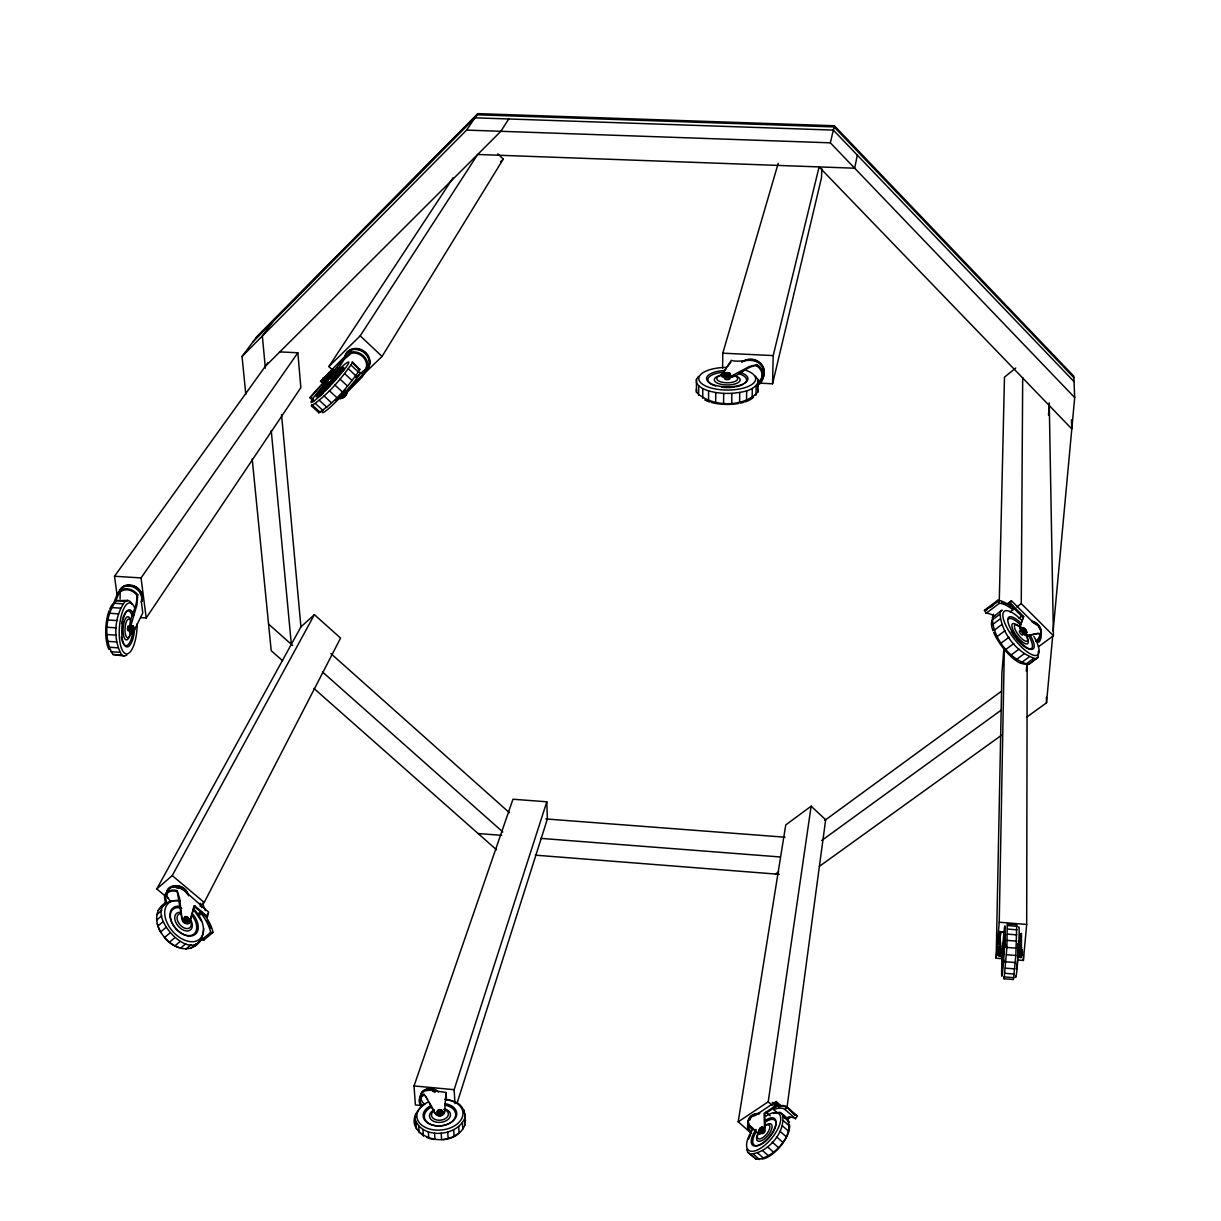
<?xml version="1.0" encoding="UTF-8"?>
<svg xmlns="http://www.w3.org/2000/svg" width="1221" height="1221" viewBox="0 0 1221 1221"><rect width="100%" height="100%" fill="white"/><g stroke="black" fill="none" stroke-linecap="round" stroke-linejoin="round"><path stroke-width="1.5" d="M1003.723 960.378L1003.769 962.636L1004.211 960.317M1000.625 949.022L1000.655 948M1004.349 932.478L1000.808 932.203C998.427 937.606 1003.494 951.8 998.961 955.921L997.13 954.349L998.412 953.83A12.057 9.57 4.1 0 0 1002.533 957.737M1017.917 960.011L1023.366 960.469L1026.693 924.434L1027.151 665.292M1005.097 932.02L999.663 931.577L999.419 950.365M1000.442 952.258L1000.32 953.662L1000.304 952.701M1023.366 960.469L1023.381 954.746M203.709 928.525C199.328 978.433 129.487 900.655 178.327 900.488M755.463 376.205L757.783 379.304L757.844 392.048C743.726 407.829 711.019 407.28 696.458 392.216L696.443 379.472L698.473 376.358M698.61 395.36L698.671 385.821L696.504 382.692L696.443 379.472M1019.566 949.663L1019.367 943.497M1038.415 646.779L1053.418 635.759L1021.26 603.601L1022.694 377.518M199.695 941.91C178.907 966.36 138.294 918.97 166.071 902.426M702.731 398.199L702.792 388.644L698.671 385.821M708.546 400.519L708.623 390.949L702.792 388.644M120.085 599.038L120.146 591.819A11.126 8.974 31.8 0 1 121.551 589.926M715.659 402.152L715.75 392.567L708.623 390.949M1021.336 954.318C1021.031 958.058 1021.977 946.336 1021.336 950.991M759.355 384.264A13.4 12.347 13.4 0 0 756.959 364.621L756.287 365.628C746.855 366.178 740.918 374.878 731.928 377.014A5.815 2.305 0.3 0 1 724.435 377.64A5.815 2.305 0.3 0 1 721.84 374.755L731.242 360.378C740.033 363.003 749.343 357.845 757.6 362.133A13.37 12.332 13.4 0 1 763.537 376.373M722.618 368.177L722.786 353.174L778.189 163.385M723.58 402.991L723.687 393.406L715.75 392.567M727.044 375.702L730.158 374.496A10.058 8.303 52.6 0 0 724.251 373.305L724.389 373.855M731.928 377.014L731.944 375.824L749.267 366.529L756.867 364.575M731.745 402.976L731.867 393.376C740.979 392.216 753.128 391.605 758.027 382.524M1010.057 611.95L1012.972 609.767L1013.018 606.806M739.575 402.091L739.728 392.506M746.535 400.412L746.687 390.842M752.136 398.061L752.304 388.507M1021.55 950.808L1021.534 949.724L1021.367 950.838M126.816 655.112L124.252 656.043L112.881 654.471C103.48 638.781 105.25 615.048 116.361 600.595L127.869 600.411L130.281 601.526L132.402 604.456M124.252 656.043L121.81 655.082C112.515 639.331 114.286 615.705 125.305 601.175L127.869 600.411M311.462 405.891C327.716 394.871 341.269 378.968 352.365 362.744L352.259 361.782L359.768 369.673C348.794 385.943 335.226 401.923 318.879 412.759L311.462 405.891L311.599 404.594M755.997 395.207L756.165 385.668M757.646 386.904L757.783 379.304M1003.418 958.821L996.168 958.226L999.236 922.221L1004.349 648.58M1020.405 950.182L1020.329 951.586M996.168 958.226L1001.922 672.969L1003.891 648.504M1003.891 978.754L1013.445 979.547L1015.841 955.494L1016.757 924.587L1007.218 923.976L1006.898 947.42L1004.135 978.769L1003.754 976.861M759.569 383.15L772.557 383.791L773.198 355.586L819.123 166.85M999.266 601.404L1004.486 377.136L1015.75 368.025M1000.396 952.685L1000.335 951.77M1000.61 949.45L1000.625 948.732M821.794 168.59L821.504 177.778L772.557 383.791M1020.359 951.357L1020.313 933.775L1019.367 944.169M1018.558 940.826L1017.658 957.661M999.144 952.121L999.114 953.632L999.266 952.502M1002.853 954.73C1002.059 980.219 1005.738 919.688 1003.113 949.969M1005.173 946.687L1005.265 939.758L1004.822 942.139M999.144 951.892L999.389 948.503L999.129 953.632L999.495 947.771L998.717 950.594M999.465 949.648L999.465 947.923M1017.734 950.976L1017.658 943.711M1020.298 952.166L1020.512 950.457M1021.672 950.548L1021.534 953.219M1005.341 947.328L1005.494 944.413M1002.594 953.647L1002.166 969.413L1004.562 932.798L1002.884 948.87M999.511 950.045L999.343 952.716M1000.594 951.495L1000.671 950.136M1020.451 951.77L1020.268 954.44M998.9 950.732L998.625 953.601L999.312 950.701M999.373 951.128L998.961 955.921M1003.296 950.823L1003.494 948.824L1003.235 953.387M1004.059 949.099L1004.257 946.214M1020.237 953.57L1020.268 952.762M1021.428 954.532L1021.443 933.332M131.334 627.563L131.899 630.952A9.081 6.548 -17.7 0 0 133.471 626.465L132.295 625.717L131.395 627.304M1000.426 952.609L1000.487 951.724M425.549 1096.168L435.302 1113.735A4.731 3.144 -5.5 0 0 440.628 1115.612A4.731 3.144 -5.5 0 0 444.52 1112.163L446.031 1092.459L430.28 1090.2L425.045 1090.826A10.852 8.12 18 0 0 420.757 1099.785M1017.444 960.637L1016.544 969.306M1020.222 953.357C1018.512 958.348 1022.313 959.05 1021.397 953.662M999.663 931.577L998.778 941.818L997.313 945.588L998.122 949.556M1000.503 935.652L1000.808 932.203M1026.281 671.168L1026.769 665.476M1048.473 415.079L1049.297 405.586M1026.602 717.185L1046.504 702.853L1052.777 634.844M1053.128 631.059L1074.694 397.588L1073.808 376.175L834.386 125.748L477.808 113.629L256.7 336.843L242.048 356.471L245.803 394.429M1004.685 940.857L1005.478 934.111M1020.1 954.608L1020.176 953.876M131.227 628.296L131.532 631.135A2.9 0.992 -86.1 0 0 132.768 630.708L132.967 630.112A2.9 0.992 -86.1 0 0 133.028 626.617L132.143 625.824M425.366 1103.555C389.041 1131.058 451.068 1156.913 465.003 1124.907C466.239 1115.216 464.148 1103.723 452.884 1101.281M465.003 1124.907L465.14 1114.071M786.965 1107.829L825.655 819.764L811.141 806.196L785.744 824.923L738.201 1121.824L751.602 1133.561M415.369 1124.663L415.781 1121.717M777.533 1112.957L773.687 1109.568L774.19 1106.043M738.201 1121.824L768.207 1101.815L811.141 806.196M751.922 1128.357L751.815 1129.059A10.058 7.631 10.8 0 1 749.312 1125.38M131.242 628.128L132.097 625.839M857.31 155.143L854.685 168.208L477.67 154.472M1036.247 658.821C1017.108 653.907 999.862 631.379 1000.045 611.629L1002.105 610.149L992.475 617.322C992.139 637.057 1009.431 659.661 1028.586 664.438L1038.201 657.203L1038.399 651.068M130.311 627.075L130.235 630.585M1020.039 955.341L1020.13 954.303L1020.008 955.341M1074.694 397.588L830.341 142.826L834.386 125.748M131.685 633.104A5.235 1.801 -86.1 0 1 129.563 632.203A5.235 1.801 -86.1 0 1 129.685 625.885C130.418 615.201 137.836 606.059 136.828 595.192A11.142 8.99 31.7 0 0 127.076 589.774A11.142 8.99 31.7 0 0 118.605 594.017L115.079 602.67M118.681 593.192L119.505 590.705A12.302 9.921 31.8 0 1 128.861 586.019A12.302 9.921 31.8 0 1 139.621 591.987L141.865 597.405L141.331 601.648L142.796 612.957L133.226 632.371A5.235 1.801 -86.1 0 1 130.83 632.737A5.235 1.801 -86.1 0 1 130.8 625.961L137.042 604.471L137.729 594.734A12.332 9.936 31.7 0 0 126.938 588.751A12.332 9.936 31.7 0 0 117.567 593.437L113.706 602.96M746.642 1149.358L747.832 1152.349L756.165 1159.233C775.274 1159.462 803.677 1125.258 779.837 1112.392L773.595 1113.048M747.832 1152.349L750.213 1154.043C767.902 1153.158 786.492 1131.592 782.31 1113.979M206.822 917.047L207.478 916.498L194.582 905.707L193.941 906.257L206.822 917.047L207.768 913.384M207.478 916.498L208.623 912.102L183.898 890.292L178.724 887.514A11.31 8.639 25.2 0 0 166.346 892.902M193.941 906.257L189.759 921.87L194.582 905.707M1038.888 642.277A13.065 11.218 0 0 0 1040.948 633.882L1037.087 633.623L1026.632 635.805A5.617 1.816 52.5 0 1 1021.992 632.341A5.617 1.816 52.5 0 1 1019.84 626.953L1023.656 616.498L1010.561 603.418L1011.4 600.717L1033.592 622.893L1038.003 625.656L1040.933 630.891A13.034 11.203 0 0 1 1041.116 633.806M1019.84 626.953L1023.656 616.498M327.991 378.144L328.937 376.785L327.747 377.686M189.499 922.725A4.869 3.129 49.1 0 1 185.333 923.259A4.869 3.129 49.1 0 1 181.898 918.467L177.06 890.643A11.325 8.639 25.2 0 0 166.911 892.154A11.325 8.639 25.2 0 0 165.278 900.762L165.369 903.861M1022.71 617.2L1009.614 604.12L1010.316 601.877L1007.417 604.059M457.02 1103.311L547.374 819.047L546.81 801.785L512.957 799.236L414.026 1085.942L415.384 1104.974L422.649 1105.661M454.975 1103.54L454.136 1089.681L546.81 801.785M117.552 593.513L118.605 594.017M993.573 614.117L992.688 616.834L993.635 616.132M421.26 1097.679L420.024 1098.274M131.41 630.921L131.441 630.875A2.976 1.023 -86.1 0 0 132.86 630.647A2.976 1.023 -86.1 0 0 132.997 626.434L132.204 628.678L132.021 626.785A9.234 5.403 18.6 0 1 133.348 630.631L132.86 630.601M340.751 398.885L362.347 376.785L367.628 367.704A13.217 11.584 34 0 0 363.492 355.83A13.217 11.584 34 0 0 350.976 352.091C343.956 355.738 302.198 412.591 333.104 368.971L334.02 369.826L321.459 382.097L320.543 381.242L344.612 356.7L347.069 352.548L352.533 349.679A13.187 11.569 34 0 1 365.018 353.418A13.187 11.569 34 0 1 369.139 365.277L366.239 370.528M748.61 1139.056L750.457 1135.042M1026.312 632.982L1025.487 629.456A3.159 1.023 52.5 0 1 1026.739 632.676L1023.595 631.181A3.159 1.023 52.5 0 1 1022.359 627.96M350.885 352.121L351.373 353.235A11.951 10.47 34 0 1 362.698 356.608A11.951 10.47 34 0 1 366.422 367.353L361.63 375.595L339.606 398.702M414.911 1118.253C420.573 1139.544 456.669 1137.163 464.636 1118.482M199.985 906.028L204.228 902.441L340.567 638.079L314.392 614.667L300.931 626.877L156.776 888.949L165.491 896.214M170.619 902.014L167.933 897.481M156.776 888.949L172.222 875.594L314.392 614.667M751.388 1131.898A10.073 7.631 10.8 0 1 748.961 1124.236L747.939 1123.93A11.157 8.44 10.8 0 0 750.625 1132.401M360.18 377.594L382.066 356.44L503.25 159.127L497.878 153.831M355.57 377.564L363.08 371.276M362.774 371.764L365.323 369.658M328.892 376.953L324.557 381.44L325.564 380.006M508.745 118.986L500.885 131.303L265.216 366.453M1019.23 955.616L1018.268 955.066L1021.26 956.333L1021.015 957.737M332.921 370.36L328.846 366.559L360.21 335.851L477.579 154.609M330.021 382.112C336.599 375.213 322.817 390.216 330.662 381.105M328.846 366.559L453.052 177.869M140.568 617.597L146.199 617.979L300.854 387.606L297.848 352.777L279.472 351.877M242.048 356.471L466.605 130.098L477.808 113.629M343.07 397.237L342.506 398.153L343.238 397.71A9.722 7.143 48.9 0 0 346.169 393.956C346.733 393.055 338.278 401.831 344.871 395.314M146.199 617.979L141.041 577.93L297.848 352.777M339.835 398.031L345.451 390.11M342.048 395.802L342.78 395.589M785.149 1118.177A34.051 14.881 -50.4 0 1 795.497 1118.711L797.344 1116.116L787.026 1107.004A33.715 14.545 -50.3 0 0 775.533 1106.989M773.687 1109.568A34.112 14.713 -50.3 0 1 785.179 1109.599L787.026 1107.004M721.84 374.755L725.854 369.108M727.869 366.285L730.891 362.042M117.231 596.245L114.53 576.251L268.01 362.545M325.458 380.143L324.649 381.395L327.411 378.815M321.459 382.097L323.657 379.075M273.046 321.581L262.347 336.004L265.369 368.162M365.018 370.146L366.682 367.979M342.842 397.344L346.886 393.513L345.574 394.52M194.429 946.306L202.396 938.43M342.353 395.406L341.3 396.871L342.399 395.94M325.259 380.983L325.168 379.639M326.083 379.41L328.22 377.243L325.686 379.044M437.667 1110.774L437.698 1112.942L440.201 1113.476A2.625 1.74 -5.5 0 0 442.353 1111.369L442.46 1111.003A8.196 6.212 -14.4 0 0 437.133 1111.766L437.164 1112.117M327.533 377.854L328.541 376.419L327.823 376.877A9.737 7.143 48.7 0 0 324.862 380.616L324.145 381.074L324.725 380.174A9.89 6.502 38.3 0 1 327.976 377.32L328.373 377.686M323.702 381.868L324.633 382.738L323.87 384.096L339.469 366.895L344.185 359.279L351.373 353.235M344.093 394.2L345.116 392.826L344.444 393.208M328.373 379.563L329.838 377.747L329.121 378.159M730.158 375.015L729.181 373.412M343.666 394.673L345.543 392.277L343.62 394.001M328.541 379.456L327.442 380.647M343.101 394.444L344.2 393.315M326.45 379.059L324.862 380.616M255.693 338.202L477.029 114.774L834.111 126.923L1073.87 377.655M252.961 341.849L474.954 117.827L833.348 130.098L1074.037 381.639M437.82 1110.667L437.545 1112.804L440.552 1113.369M500.595 161.767L503.25 159.127M320.543 381.242L333.104 368.971M342.674 360.516L345.207 358.043M1025.167 629.853L1025.503 629.471A3.205 1.038 52.5 0 0 1022.786 627.625C1029.593 639.377 1025.319 627.533 1024.343 630.463M344.749 394.536L345.757 393.589M345.146 394.902L346.154 393.956M326.343 381.593L325.58 382.249L327.06 380.952M328.067 377.396L328.907 376.785M158.058 910.301L163.263 905.829M156.578 914.85L161.798 910.362M156.532 920.207L161.767 915.735M157.936 926.037L163.187 921.565M160.714 931.913L165.964 927.441M181.898 918.467L179.624 898.32L177.137 890.674M164.652 937.438L169.917 932.966M198.382 913.613L200.977 911.415M197.695 914.956L201.587 911.66M198.657 915.918L201.251 913.72A34.157 22.039 49.2 0 1 210.638 932.356L213.019 932.417A33.745 21.749 49.3 0 0 203.648 913.812M169.49 942.2L174.756 937.759M174.878 945.909L180.143 941.467M180.449 948.259L185.714 943.833M185.79 949.129L191.071 944.718M190.568 948.458L195.833 944.047M210.638 932.356L201.48 940.017L203.876 940.063L213.019 932.417M1028.586 664.438L1038.201 657.203M725.747 375.549L725.701 375.564A3.266 1.297 0.3 0 1 723.885 374.298A3.266 1.297 0.3 0 1 726.144 373.168M727.197 374.42L728.693 372.756A9.966 4.075 -78 0 0 725.717 375.061L728.845 375.549M994.627 616.117A39.362 13.004 52.6 0 0 986.141 613.293L984.431 610.286L997.618 600.335A39.041 12.637 52.5 0 1 1011.263 606.776L1011.064 606.929M989.956 607.631L992.765 605.509M986.141 613.293L999.343 603.342A39.499 12.805 52.5 0 1 1012.972 609.767M1006.943 604.074L1011.4 600.717M1009.614 604.12L1010.561 603.418M991.681 620.375L999.282 614.667M992.261 624.801L999.877 619.093M1016.772 606.959L1021.26 603.601M994.153 630.295L1001.785 624.572M1019.031 618.177L1021.931 616.01M997.252 636.477L1004.914 630.769M1001.342 642.933L1009.019 637.225M1006.15 649.206L1013.827 643.513M1026.632 635.805L1038.048 633.317L1040.918 633.806M1011.309 654.838L1019.001 649.16M1016.483 659.447L1024.175 653.784M1021.305 662.713L1028.998 657.066M1025.426 664.407L1033.103 658.775M824.847 820.359L1001.403 691.284M775.549 874.038L778.632 871.809M821.626 840.567L1001.312 710.057M819.383 866.361L1001.892 734.966M992.475 617.322L994.55 615.827M780.311 1105.219L776.129 1101.525L755.387 1115.353L751.419 1116.864L748.473 1120.405A11.126 8.44 10.8 0 0 748.397 1124.8M773.839 1104.822L776.892 1102.792L781.043 1106.455M760.836 1132.34L761.98 1131.638A4.853 2.091 -50.2 0 0 764.468 1126.525L764.041 1113.354L776.297 1105.203L776.129 1101.525M748.687 1124.602L758.5 1133.836A4.853 2.091 -50.3 0 0 762.637 1132.34A4.853 2.091 -50.3 0 0 765.201 1127.181L764.773 1113.995L777.029 1105.86L776.892 1102.792M786.446 1118.894L789.514 1116.864L790.246 1117.52L787.179 1119.535M313.705 401.251L309.859 397.71L310.821 397.146A39.606 3.678 -47 0 1 323.153 383.348M160.867 906.898L164.804 904.853M438.354 1110.347C440.552 1108.256 440.155 1116.406 439.819 1111.736L442.475 1111.354A2.625 1.74 -5.5 0 0 439.392 1110.026L438.171 1110.423M729.746 375.259L730.463 374.267L729.395 373.458M136.828 595.192L137.775 594.81M361.935 372.939L363.751 372.298M358.104 369.2L359.63 368.681M729.09 376.679L725.32 376.648M778.601 1106.806L780.814 1106.318M427.564 1099.297L423.901 1094.23A10.867 8.135 18 0 0 420.802 1105.31M165.308 900.823L166.239 900.625A10.241 7.814 25.2 0 1 167.72 892.841A10.241 7.814 25.2 0 1 176.892 891.467M723.687 393.406L731.867 393.376M466.605 130.098L830.341 142.826M1026.159 633.058L1023.335 630.814A3.129 1.007 52.5 0 1 1022.389 628.143L1022.603 627.991A3.129 1.007 52.5 0 1 1023.351 628.189M782.875 1106.15L787.072 1107.188M722.786 353.174L773.198 355.586M114.53 576.251L141.041 577.93M116.361 600.595L126.725 601.297M113.828 603.235L122.787 603.815M111.493 607.554L120.467 608.134M109.539 613.263L118.529 613.858M108.104 619.993L117.109 620.589M129.685 625.885L130.8 625.961M107.295 627.258L116.3 627.869M132.112 632.295L133.226 632.371M107.158 634.554L116.163 635.164M107.723 641.361L116.712 641.971M108.913 647.206L117.903 647.802M110.684 651.678L119.643 652.289M112.881 654.471L121.81 655.082M545.787 818.94L785.027 837.209M478.098 833.531L501.663 835.347M540.796 838.384L780.158 856.959M535.317 855.158L779.288 874.328M999.236 922.221L1026.693 924.434M1007.615 925.564L1016.925 926.327M1007.63 929.074L1016.971 929.837M1007.508 934.126L1016.864 934.889M1007.249 940.384L1016.635 941.147M999.663 945.954L1000.823 946.061M1020.558 947.664L1021.718 947.771M1006.898 947.42L1016.284 948.183M1021.29 951.693L1021.794 951.724A8.944 2.488 5.4 0 1 1021.931 953.387L1021.153 955.341M999.343 951.541L998.854 951.495A8.929 2.488 5.4 0 1 998.763 949.831L999.343 951.51M1006.455 954.715L1015.841 955.494M1005.951 961.782L1015.338 962.56M1005.432 968.131L1014.819 968.909M1004.944 973.29L1014.3 974.068M1004.501 976.907L1013.842 977.7M414.026 1085.942L454.136 1089.681M726.892 375.702L725.335 375.458A3.236 1.282 0.3 0 1 724.251 373.947L724.664 373.657A3.236 1.282 0.3 0 1 725.961 373.26M987.163 609.737L986.232 609.615L998.366 601.297M446.947 1099.877L451.541 1100.732M793.467 1114.056L795.833 1114.926M772.267 1102.38L774.77 1103.112M366.422 367.353L367.597 367.796M438.598 1114.178L437.606 1113.613M186.782 921.367C184.157 921.138 183.181 915.674 186.615 917.002A2.701 1.74 49.1 0 1 188.69 920.161L189.072 919.962A8.547 5.403 0.2 0 0 184.569 917.826L184.34 918.665M186.767 917.124C184.646 915.689 182.952 919.199 186.538 919.138M1001.479 602.243L1002.609 602.747M1003.784 603.327L1005.005 604.013M1019.535 955.448L1019.856 957.63M788.201 1119.169L779.837 1112.392M168.254 889.651L169.063 890.338M172.222 875.594L204.228 902.441M998.824 954.334L1000.121 956.012M753.616 1154.333L759.584 1159.523M750.213 1154.043L756.165 1159.233M767.475 1146.84L773.458 1152.059M762.56 1150.594L768.543 1155.814M757.829 1153.158L763.812 1158.363M776.495 1136.797L782.463 1142.032M761.751 1127.517A2.701 1.16 -50.2 0 1 762.789 1127.578L762.927 1127.883A2.701 1.16 -50.2 0 1 761.736 1130.509L759.981 1131.73L758.775 1131.104A8.333 7.479 -19 0 1 762.667 1127.395L759.111 1131.379L761.477 1130.799A2.732 1.175 -50.2 0 0 763.033 1128.067A2.732 1.175 -50.2 0 0 761.645 1127.517M772.237 1142.123L778.204 1147.358M782.402 1125.808L788.339 1131.043M766.055 1112.148L770.192 1115.796M779.96 1131.226L785.912 1136.461M282.616 660.744L271.199 650.656L252.198 458.974M314.011 688.491L496.535 849.816M786.355 1106.821L795.1 1114.559M789.315 1109.843L794.306 1114.254M785.179 1109.599L795.497 1118.711M768.207 1101.815L772.252 1105.387M783.607 1116.879L789.514 1122.099M783.638 1120.909L789.56 1126.144M268.574 624.099L292.704 645.527M322.527 671.977L502.838 831.989M330.906 653.601L509.416 812.698M1023.839 633.134L1022.389 631.516A3.129 1.007 52.5 0 1 1021.626 630.219M310.821 397.146L313.385 399.526M315.537 403.602L322.985 410.5M312.835 405.494L320.284 412.377M329.334 390.659L336.813 397.619M324.069 395.925L331.547 402.869M319.353 400.335L326.831 407.265M329.105 376.312L331.654 378.678M329.151 377.182L330.082 378.037M345.818 392.704L346.733 393.559M345.94 394.062L346.337 394.429A9.875 6.502 38.1 0 1 343.818 396.978M334.768 384.92L342.262 391.88M323.199 377.61L325.854 380.082M348.458 368.864L355.891 375.824M344.688 373.626L352.136 380.586M337.5 368.025L340.079 370.451M340.018 379.105L347.481 386.065M352.365 362.744L359.768 369.673M351.083 365.155L358.501 372.1M360.21 335.851L382.066 356.44M758.5 1133.836L747.969 1123.885M193.223 909.233L201.557 921.336M1011.293 604.746L1013.491 606.944M819.108 166.911L1071.809 428.922L1071.458 419.871M423.962 1094.214L424.45 1094.978A9.829 7.341 18 0 0 421.657 1104.99M435.302 1113.735L429.197 1102.304M207.204 920.313L208.928 923.427M997.618 600.335L999.343 603.342M184.63 919.413L186.477 921.275A2.701 1.74 49.1 0 0 188.69 920.161M209.691 925.014L210.989 928.204M202.564 903.296L205.265 910.652M200.168 903.204L201.801 907.615M464.713 1117.642L465.506 1120.481M442.261 1111.079L442.384 1111.522A2.656 1.77 -5.5 0 1 438.232 1112.88A2.656 1.77 -5.5 0 1 438.812 1109.813A2.656 1.77 -5.5 0 1 442.46 1111.476M128.022 626.358L128.556 630.402M271.245 430.57L291.346 644.306M281.532 414.499L300.931 626.877M757.6 388.797L757.844 392.048M418.742 1126.418L419.2 1132.844M415.537 1113.842L415.766 1117.047M415.995 1122.542L416.453 1128.967M428.357 1131.867L428.8 1138.293M422.954 1129.593L423.397 1136.018M434.569 1133.057L435.012 1139.498M444.52 1112.163L444.475 1111.354A4.731 3.144 -5.5 0 1 440.583 1114.819A4.731 3.144 -5.5 0 1 435.256 1112.942M441.178 1133.088L441.59 1139.529M446.031 1092.459L446.504 1100.029M447.695 1131.959L448.107 1138.384M453.678 1129.746L454.075 1136.171M462.438 1122.755L462.82 1129.181M458.714 1126.601L459.096 1133.027M463.934 1109.828L464.133 1113.033M696.397 388.965L696.458 392.216M1049.236 402.823L1053.418 635.759M166.239 900.625L166.3 903.448M1046.428 697.16L1046.504 702.853M318.879 411.645L318.879 412.759M130.265 629.136A2.32 0.794 -86.1 0 1 130.281 628.54M128.754 630.036A2.32 0.809 -86.1 0 1 127.61 629.99A2.32 0.809 -86.1 0 1 127.823 626.709A2.32 0.809 -86.1 0 1 128.968 626.755M108.99 649.511A25.534 8.959 -86.1 0 1 109.081 610.698M109.722 609.081A25.534 8.959 -86.1 0 1 114.209 602.716M122.497 619.352A17.43 6.013 -86.1 0 1 132.204 616.223M133.028 630.021A17.43 6.013 -86.1 0 1 127.35 645.314A17.43 6.013 -86.1 0 1 121.367 636.858M121.612 623.549A17.43 6.013 -86.1 0 1 122.161 620.695M130.265 634.203A11.615 4.014 -86.1 0 1 124.496 638.262A11.615 4.014 -86.1 0 1 124.069 622.359A11.615 4.014 -86.1 0 1 129.823 618.36M134.646 628.617A18.59 6.41 -86.1 0 1 125.412 646.214A18.59 6.41 -86.1 0 1 123.306 618.833A18.59 6.41 -86.1 0 1 133.638 615.506M130.784 633.119A9.386 3.236 -86.1 0 1 125.931 635.958A9.386 3.236 -86.1 0 1 126.19 622.222A9.386 3.236 -86.1 0 1 131.013 621.825M137.164 623.763A25.565 8.822 -86.1 0 1 125.626 653.708A25.565 8.822 -86.1 0 1 120.742 617.994A25.565 8.822 -86.1 0 1 135.18 609.187M133.196 585.851A10.47 8.471 31.8 0 1 141.682 595.085M119.46 592.093A12.286 9.921 31.8 0 1 134.173 586.019A12.286 9.921 31.8 0 1 141.758 601.51M119.887 590.155A12.286 9.936 31.8 0 1 135.226 587.27A12.286 9.936 31.8 0 1 141.377 602.06M761.141 1127.822A2.732 1.175 -50.2 0 0 760.637 1128.265L759.096 1131.394L760.759 1128.173A2.701 1.16 -50.2 0 1 761.263 1127.777M758.775 1131.119A2.732 1.175 -50.2 0 1 760.256 1128.036A2.732 1.175 -50.2 0 1 762.606 1127.426M762.667 1127.395A2.732 1.175 -50.2 0 1 761.187 1130.478A2.732 1.175 -50.2 0 1 758.836 1131.089M763.659 1128.54A2.701 1.16 -50.3 0 1 762.469 1131.15L761.98 1131.638A4.853 2.091 -50.2 0 1 757.768 1133.18M762.972 1130.066A2.152 0.931 -50.3 0 1 762.682 1130.524M761.935 1131.363A2.152 0.931 -50.3 0 1 761.141 1131.882M763.797 1130.417A2.152 0.931 -50.3 0 1 765.109 1130.967A2.152 0.931 -50.3 0 1 763.125 1133.454A2.152 0.931 -50.3 0 1 762.163 1132.462M794.291 1114.773A33.669 14.713 -50.3 0 1 797.344 1116.116M765.888 1121.763A16.178 6.975 -50.3 0 1 775.243 1127.609A16.178 6.975 -50.3 0 1 757.783 1145.619A16.178 6.975 -50.3 0 1 756.547 1131.394M765.369 1125.335A10.791 4.64 -50.3 0 1 771.748 1128.769A10.791 4.64 -50.3 0 1 760.729 1141.025A10.791 4.64 -50.3 0 1 758.21 1133.302M765.246 1120.405A17.262 7.433 -50.3 0 1 775.091 1127.014A17.262 7.433 -50.3 0 1 756.028 1145.939A17.262 7.433 -50.3 0 1 756.12 1129.471M764.438 1126.037A8.715 3.755 -50.3 0 1 769.566 1128.83A8.715 3.755 -50.3 0 1 760.668 1138.735A8.715 3.755 -50.3 0 1 758.638 1132.493M765.872 1116.162A23.733 10.211 -50.3 0 1 779.425 1125.213A23.733 10.211 -50.3 0 1 753.189 1151.235A23.733 10.211 -50.3 0 1 753.342 1128.586M789.438 1124.755A23.687 10.317 -50.3 0 1 789.483 1128.463M789.239 1129.883A23.687 10.317 -50.3 0 1 762.026 1159.05M750.106 1119.886A9.478 7.189 10.8 0 1 759.676 1113.521M748.61 1123.381A11.126 8.44 10.8 0 1 759.508 1113.674M748.504 1124.083A11.126 8.44 10.8 0 1 756.532 1114.407M190.415 921.321A4.869 3.129 49.1 0 1 186.508 922.969A4.869 3.129 49.1 0 1 182.555 917.917M187.179 921.947A2.701 1.74 49.1 0 1 186.126 921.916M167.598 898.107A10.226 7.814 25.2 0 1 167.75 891.925M176.419 887.911A9.371 7.158 25.2 0 1 178.785 888.354M187.454 919.718A2.167 1.389 49.1 0 1 187.576 920.207M185.821 922.42A2.167 1.389 49.1 0 1 183.532 922.343A2.167 1.389 49.1 0 1 182.57 919.703M203.495 938.491A33.654 21.841 49.2 0 1 203.876 940.063M191.514 914.972A16.209 10.44 49.1 0 1 191.544 935.301A16.209 10.44 49.1 0 1 171.276 921.229A16.209 10.44 49.1 0 1 181.792 908.226M190.491 919.459A10.806 6.96 49.1 0 1 188.263 930.89A10.806 6.96 49.1 0 1 175.702 922.176A10.806 6.96 49.1 0 1 180.159 912.285M192.689 913.98A17.292 11.126 49.1 0 1 193.666 935.317A17.292 11.126 49.1 0 1 172.237 923.244A17.292 11.126 49.1 0 1 178.785 906.15M189.804 919.291A8.73 5.617 49.1 0 1 188.019 928.525A8.73 5.617 49.1 0 1 177.854 921.489A8.73 5.617 49.1 0 1 181.441 913.491M193.757 909.096A23.779 15.308 49.1 0 1 197.588 940.506A23.779 15.308 49.1 0 1 166.987 922.557A23.779 15.308 49.1 0 1 179.975 901.022M178.892 947.557A23.718 15.354 49.1 0 1 164.438 937.636M160.821 932.585A23.718 15.354 49.1 0 1 157.28 923.61M177.411 885.805A9.631 7.357 25.3 0 1 187.622 894.367M167.018 891.651A11.294 8.639 25.3 0 1 177.991 885.912A11.294 8.639 25.3 0 1 188.553 895.771M166.682 892.261A11.294 8.639 25.3 0 1 176.236 886.339A11.294 8.639 25.3 0 1 187.546 894.001M441.743 1113.628A2.625 1.755 -5.5 0 1 440.598 1114.178M424.206 1103.967A9.814 7.341 18 0 1 422.054 1094.703M432.906 1091.391A9.005 6.731 18 0 1 435.073 1092.291M444.673 1105.127A15.751 10.501 -5.5 0 1 453.495 1120.084A15.751 10.501 -5.5 0 1 429.029 1123.549A15.751 10.501 -5.5 0 1 431.578 1106.989M444.81 1108.897A10.501 6.99 -5.5 0 1 448.305 1119.214A10.501 6.99 -5.5 0 1 432.265 1120.542A10.501 6.99 -5.5 0 1 434.371 1109.767M444.932 1103.647A16.819 11.187 -5.5 0 1 454.349 1119.611A16.819 11.187 -5.5 0 1 428.235 1123.289A16.819 11.187 -5.5 0 1 430.967 1105.631M443.818 1109.324A8.486 5.647 -5.5 0 1 447.069 1117.23A8.486 5.647 -5.5 0 1 434.768 1119.336A8.486 5.647 -5.5 0 1 433.699 1111.064M444.871 1099.358A23.123 15.385 -5.5 0 1 460.378 1120.725A23.123 15.385 -5.5 0 1 424.313 1126.876A23.123 15.385 -5.5 0 1 427.625 1102.304M441.941 1114.025A2.106 1.404 -5.5 0 1 438.171 1115.414M457.631 1133.76A23.062 15.43 -5.6 0 1 453.037 1136.629M451.739 1137.224A23.062 15.43 -5.6 0 1 448.977 1138.247M447.558 1138.674A23.062 15.43 -5.6 0 1 443.116 1139.544M434.111 1139.498A23.062 15.43 -5.6 0 1 426.48 1137.3M423.534 1135.606A23.062 15.43 -5.6 0 1 421.092 1133.576M423.687 1091.543A9.234 6.929 18.1 0 1 437.805 1091.391M420.711 1096.214A10.836 8.12 18.1 0 1 426.724 1089.086A10.836 8.12 18.1 0 1 438.4 1091.986M420.482 1096.901A10.836 8.12 18.1 0 1 425.29 1090.139A10.836 8.12 18.1 0 1 435.897 1091.131M731.944 375.824A5.815 2.305 0.3 0 1 724.45 376.45A5.815 2.305 0.3 0 1 721.84 373.565M762.652 373.641A12.088 11.142 13.4 0 1 758.974 381.364M756.287 365.628A12.118 11.157 13.4 0 1 758.455 383.379M743.94 369.658A28.419 11.31 0.3 0 1 744.077 387.927A28.419 11.31 0.3 0 1 700.305 382.234A28.419 11.31 0.3 0 1 726.678 367.414M753.525 397.191A28.327 11.432 0.3 0 1 744.856 401.968M743.375 402.411A28.327 11.432 0.3 0 1 740.17 403.189M738.491 403.51A28.327 11.432 0.3 0 1 711.614 402.503M710.088 402.06A28.327 11.432 0.3 0 1 704.761 399.939M734.828 375.717A12.912 5.143 0.3 0 1 736.126 383.592A12.912 5.143 0.3 0 1 716.437 382.616A12.912 5.143 0.3 0 1 722.054 375.076M729.227 377.976A2.579 1.023 0.3 0 1 728.83 379.426A2.579 1.023 0.3 0 1 725.198 379.243A2.579 1.023 0.3 0 1 725.595 377.793M733.409 375.32A10.44 4.151 0.3 0 1 735.073 381.425A10.44 4.151 0.3 0 1 719.657 381.456A10.44 4.151 0.3 0 1 720.741 375.351M739.407 372.084A20.665 8.226 0.3 0 1 740.155 385.149A20.665 8.226 0.3 0 1 708.287 381.883A20.665 8.226 0.3 0 1 724.145 370.528M738.629 373.672A19.368 7.723 0.3 0 1 745.283 382.722M742.856 384.478A19.368 7.723 0.3 0 1 736.522 386.675M734.996 386.965A19.368 7.723 0.3 0 1 721.687 387.225M715.628 385.989A19.368 7.723 0.3 0 1 708.226 378.22A19.368 7.723 0.3 0 1 722.679 372.329M754.395 360.47A11.386 10.501 13.3 0 1 757.112 361.66M741.727 362.332A13.355 12.317 13.3 0 1 759.279 362.103A13.355 12.317 13.3 0 1 762.408 378.281M744.383 360.989A13.37 12.317 13.3 0 1 760.454 363.721A13.37 12.317 13.3 0 1 762.286 378.785M309.859 397.71A39.118 3.632 -47 0 1 325.076 380.845M329.884 378.556A27.564 2.564 -47 0 1 346.856 366.102A27.564 2.564 -47 0 1 314.652 400.519A27.564 2.564 -47 0 1 327.442 381.15M359.768 372.237A27.518 2.732 -47 0 1 341.407 396.153A27.518 2.732 -47 0 1 322.42 411.614M343.116 393.223A20.024 1.984 -47 0 1 336.004 400.519M330.876 379.838A10.134 0.946 -47 0 1 336.202 376.221A10.134 0.946 -47 0 1 324.954 388.4A10.134 0.946 -47 0 1 327.335 383.669M337.698 374.801A12.531 1.175 -47 0 1 337.82 376.755M336.248 378.739A12.531 1.175 -47 0 1 332.143 383.409M329.884 385.79A12.531 1.175 -47 0 1 323.016 390.689M331.99 380.174A12.531 1.175 -47 0 1 336.096 376.175M331.7 377.655A20.055 1.862 -47 0 1 341.682 371.291A20.055 1.862 -47 0 1 318.513 395.741A20.055 1.862 -47 0 1 328.144 381.41M343.742 369.795A18.788 1.755 -47 0 1 342.918 371.321M323.153 393.238A18.788 1.755 -47 0 1 319.063 396.489M318.193 396.092A18.788 1.755 -47 0 1 328.083 383.501M332.509 378.785A18.788 1.755 -47 0 1 343.696 369.185M357.158 349.282A11.233 9.86 34.1 0 1 359.981 349.771M362.668 350.931A11.233 9.86 34.1 0 1 366.895 354.914M345.864 353.998A13.172 11.569 34 0 1 364.301 351.343A13.172 11.569 34 0 1 366.849 369.551M344.52 357.326A13.187 11.569 34 0 1 362.561 350.87A13.187 11.569 34 0 1 366.544 370.039M1003.174 957.005A10.897 8.654 4.1 0 1 999.48 953.525M1003.219 954.257A10.882 8.654 4 0 1 1001.098 952.716M1019.108 945.313A9.982 7.937 4 0 1 1019.26 947.389M1019.108 944.627A9.982 7.937 4 0 1 1019.26 946.702M1002.7 948.03A25.412 0.87 -86.5 0 1 1005.142 929.654A25.412 0.87 -86.5 0 1 1002.533 972.435A25.412 0.87 -86.5 0 1 1002.304 954.593M1018.665 927.182A25.427 1.023 -86.5 0 1 1018.116 955.402A25.427 1.023 -86.5 0 1 1015.49 975.701M997.526 946.718A12.027 9.554 4 0 1 999.343 939.59M997.511 947.404A12.027 9.554 4 0 1 999.327 940.277M1027.594 635.088A5.617 1.816 52.5 0 1 1022.939 631.639A5.617 1.816 52.5 0 1 1020.802 626.251M1024.923 629.593A3.129 1.007 52.5 0 0 1023.854 628.54A3.205 1.038 52.5 0 1 1024.541 629.136M1022.359 627.96A3.205 1.038 52.5 0 1 1023.457 628.205M1039.865 634.325A11.783 10.119 0 0 1 1035.79 641.239M1039.712 634.081A11.813 10.134 0 0 1 1037.85 641.681M1021.428 629.639A3.129 1.007 52.5 0 1 1021.367 629.181M1023.839 632.829A2.503 0.809 52.5 0 1 1022.984 631.99M1022.588 631.471A2.503 0.809 52.5 0 1 1021.992 630.418M984.431 610.286A38.904 12.851 52.5 0 1 986.247 610.424M1033.821 636.309A27.473 8.883 52.5 0 1 1030.005 653.693A27.473 8.883 52.5 0 1 1003.433 619.093A27.473 8.883 52.5 0 1 1021.138 619.795M1025.258 663.797A27.396 9.005 52.6 0 1 1022.359 663.781M1021.183 663.43A27.396 9.005 52.6 0 1 993.711 632.539M992.994 630.769A27.396 9.005 52.6 0 1 992.169 620.634M1027.227 637.774A12.485 4.045 52.5 0 1 1023.519 642.704A12.485 4.045 52.5 0 1 1012.301 628.098A12.485 4.045 52.5 0 1 1018.009 625.763M1022.633 634.279A2.503 0.809 52.5 0 1 1021.595 634.706A2.503 0.809 52.5 0 1 1019.535 632.035A2.503 0.809 52.5 0 1 1020.222 631.135M1025.777 634.248A10.089 3.266 52.5 0 1 1024.846 640.857A10.089 3.266 52.5 0 1 1014.987 629.09A10.089 3.266 52.5 0 1 1019.367 626.602M1030.356 635.408A19.979 6.456 52.5 0 1 1027.563 648.03A19.979 6.456 52.5 0 1 1008.241 622.878A19.979 6.456 52.5 0 1 1021.107 623.366M1028.83 635.958A18.727 6.059 52.5 0 1 1030.738 648.962A18.727 6.059 52.5 0 1 1016.788 639.361M1015.765 638.095A18.727 6.059 52.5 0 1 1011.232 631.44M1008.149 619.459A18.727 6.059 52.5 0 1 1020.161 624.664M1031.776 621.565A11.096 9.539 -0.1 0 1 1034.37 622.679M1032.401 621.184A13.019 11.187 -0.1 0 1 1041.101 632.6M1032.417 621.779A13.034 11.187 -0.1 0 1 1041.101 633.211M1021.641 954.593L1021.718 955.417A9.081 8.608 9.8 0 0 1022.069 949.724L1021.641 954.593M998.61 952.685L998.61 953.479A9.066 8.608 10.1 0 1 999.007 947.847L998.61 952.685M186.615 917.002L186.752 921.031A8.425 3.739 -63.6 0 0 186.889 916.773L186.615 917.002M1020.298 949.831L1020.237 950.671L1020.298 949.831M760.607 1128.28L760.286 1128.006A8.379 1.786 47.2 0 0 761.156 1130.509L760.622 1128.311M133.333 630.601A2.93 1.007 -86.1 0 0 133.043 625.793A2.93 1.007 -86.1 0 0 131.67 629.639A2.93 1.007 -86.1 0 0 133.333 630.601M184.676 918.451A2.732 1.755 49.1 0 0 188.37 921.153A2.732 1.755 49.1 0 0 187.515 917.139A2.732 1.755 49.1 0 0 184.676 918.451M725.076 374.862A3.266 1.297 0.3 0 0 730.448 374.191A3.266 1.297 0.3 0 0 726.205 372.68A3.266 1.297 0.3 0 0 725.076 374.862M1024.007 630.875A3.205 1.038 52.5 0 0 1026.724 632.676A9.753 9.203 37.4 0 0 1022.771 627.655A3.159 1.023 52.5 0 0 1024.007 630.875"/></g></svg>
